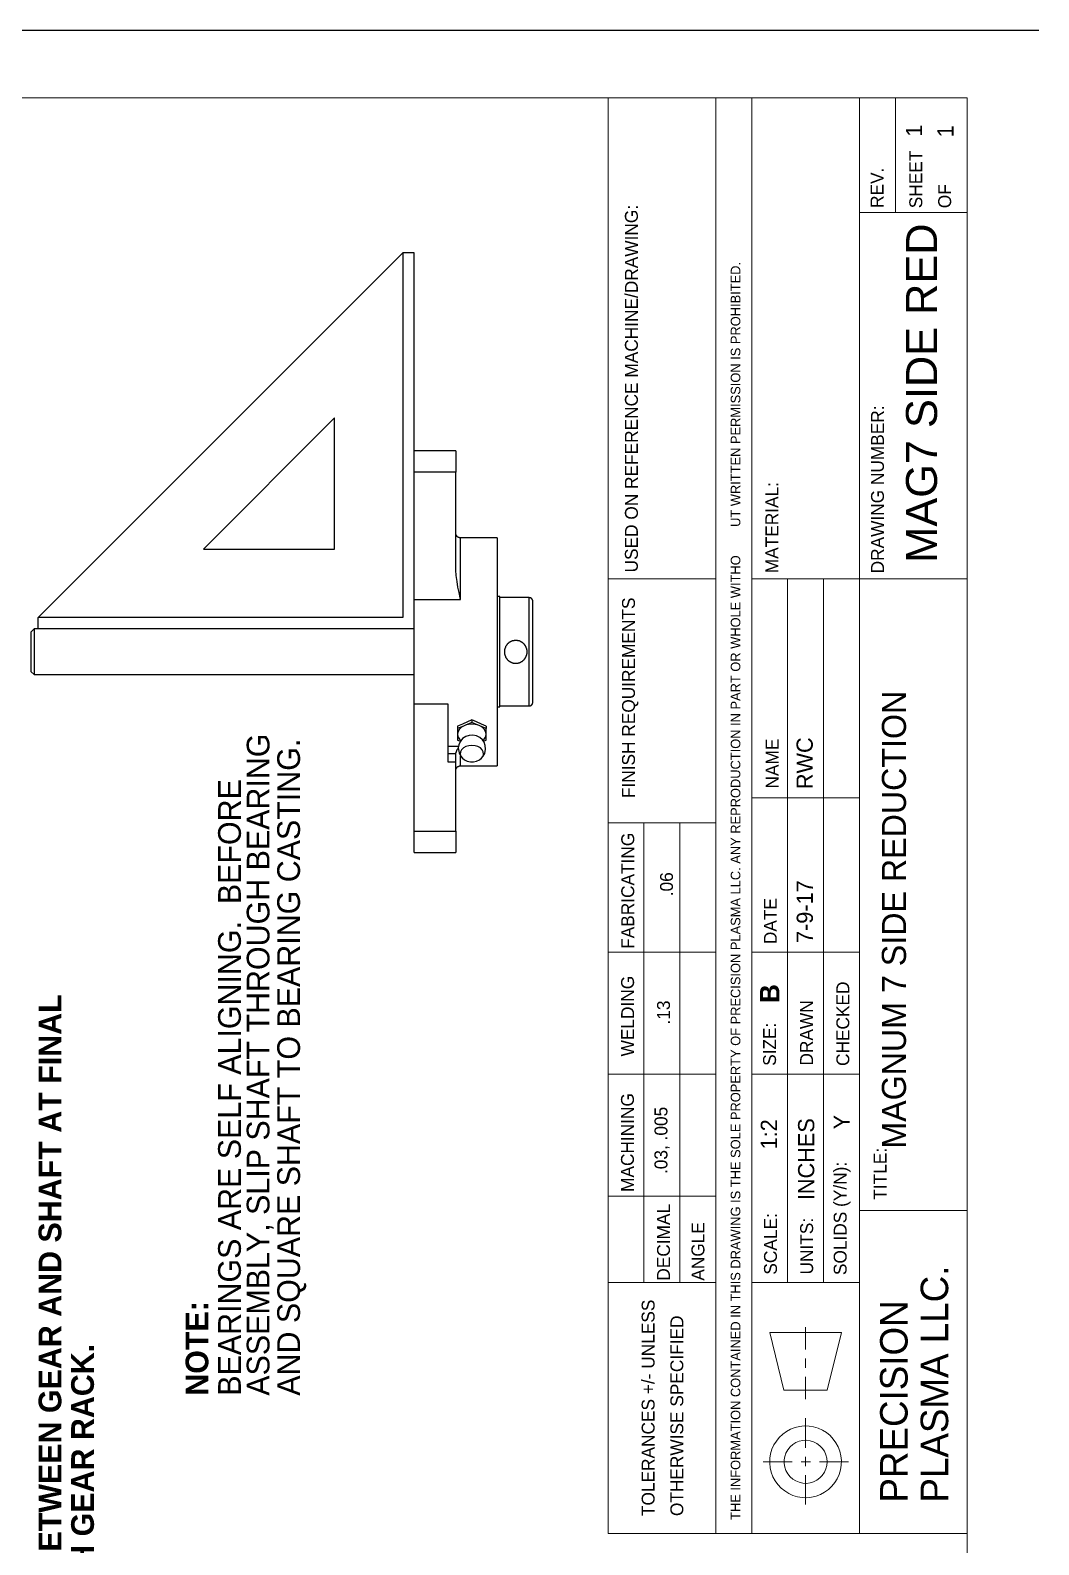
# Model space of a CAD drawing. Header units: inches. Extents: x 0 to 11, y 0.3 to 17.
# Drawn here: x 5.47 to 11, y 8.69 to 17 of the extents above; entities that cross this region are included whole.
import ezdxf

# ---------------------------------------------------------------- set-up
doc = ezdxf.new("R2010")
doc.units = ezdxf.units.IN
doc.header["$MEASUREMENT"] = 0
doc.layers.add('Layer 1', color=7, linetype='Continuous')

msp = doc.modelspace()

# ---------------------------------------------------------------- linework, layer by layer
at = {"layer": 'Layer 1', "color": 7, "lineweight": 25, "true_color": 0xffffff}
for points in [[(0, 17), (11, 17)], [(7.5142, 15.7792), (5.5142, 13.7792)], [(7.5142, 15.7792), (7.5142, 13.7792)], [(7.5767, 15.7792), (7.5142, 15.7792)], [(7.5767, 14.6725), (7.5767, 15.7792)], [(7.1392, 14.1542), (7.1392, 14.8742), (6.42, 14.1542), (7.1392, 14.1542)], [(7.805, 14.6933), (7.5767, 14.6933)], [(7.5767, 14.5758), (7.5767, 14.6725)], [(7.805, 14.6933), (7.805, 14.5758)], [(7.805, 14.5758), (7.5767, 14.5758)], [(7.5767, 13.8792), (7.5767, 14.5758)], [(7.805, 14.0383), (7.805, 14.5758)], [(7.83, 14.2167), (7.8233, 14.2167), (7.8225, 14.2175), (7.8208, 14.2175), (7.8208, 14.2183), (7.8192, 14.2183), (7.8183, 14.2192), (7.8175, 14.2192), (7.8167, 14.22), (7.8158, 14.22), (7.8158, 14.2208), (7.815, 14.2208), (7.8142, 14.2217), (7.8133, 14.2217), (7.8133, 14.2225), (7.8125, 14.2225), (7.8125, 14.2233), (7.8117, 14.2233), (7.8117, 14.2242), (7.8108, 14.2242), (7.8108, 14.225), (7.81, 14.225), (7.81, 14.2258), (7.8092, 14.2267), (7.8092, 14.2275), (7.8083, 14.2275), (7.8083, 14.2283), (7.8075, 14.2292), (7.8075, 14.23), (7.8067, 14.2308), (7.8067, 14.2325), (7.8058, 14.2325), (7.8058, 14.2342), (7.805, 14.235), (7.805, 14.2417)], [(8.0317, 14.2167), (7.83, 14.2167)], [(7.83, 13.8792), (7.83, 14.2167)], [(8.0317, 14.2167), (8.0317, 12.9667)], [(7.83, 13.8792), (7.8217, 13.9158), (7.8158, 13.9458), (7.8108, 13.9767), (7.8067, 14.01), (7.805, 14.0383)], [(7.5767, 13.3042), (7.5767, 13.8792), (7.83, 13.8792)], [(8.045, 13.895), (8.0317, 13.895)], [(8.045, 13.2892), (8.045, 13.895)], [(8.2067, 13.8892), (8.045, 13.8892)], [(8.2067, 13.595), (8.2067, 13.8892)], [(8.2267, 13.8692), (8.2258, 13.8692), (8.2258, 13.8742), (8.225, 13.8742), (8.225, 13.8767), (8.2242, 13.8767), (8.2242, 13.8783), (8.2233, 13.8783), (8.2233, 13.88), (8.2225, 13.88), (8.2225, 13.8808), (8.2217, 13.8808), (8.2217, 13.8817), (8.2208, 13.8817), (8.2208, 13.8825), (8.22, 13.8825), (8.22, 13.8833), (8.2192, 13.8833), (8.2192, 13.8842), (8.2183, 13.8842), (8.2183, 13.885), (8.2175, 13.885), (8.2175, 13.8858), (8.2158, 13.8858), (8.2158, 13.8867), (8.2142, 13.8867), (8.2142, 13.8875), (8.2117, 13.8875), (8.2117, 13.8883), (8.2067, 13.8883), (8.2067, 13.8892)], [(8.2267, 13.315), (8.2267, 13.8692)], [(5.5142, 13.7167), (5.4917, 13.7167), (5.4767, 13.7017)], [(5.4917, 13.7167), (5.4917, 13.4667)], [(7.5142, 13.7792), (5.5142, 13.7792)], [(7.5767, 13.7167), (5.5142, 13.7167), (5.5142, 13.7792)], [(5.4767, 13.4817), (5.4767, 13.7017)], [(8.1958, 13.5917), (8.195, 13.5917), (8.195, 13.6008), (8.1942, 13.6017), (8.1942, 13.605), (8.1933, 13.6058), (8.1933, 13.6083), (8.1925, 13.6092), (8.1925, 13.6108), (8.1917, 13.6117), (8.1917, 13.6133), (8.1908, 13.6133), (8.1908, 13.615), (8.19, 13.6158), (8.19, 13.6175), (8.1892, 13.6183), (8.1883, 13.6192), (8.1883, 13.6208), (8.1875, 13.6217), (8.1867, 13.6225), (8.1867, 13.6233), (8.1858, 13.6242), (8.1858, 13.625), (8.185, 13.625), (8.185, 13.6258), (8.1842, 13.6267), (8.1842, 13.6275), (8.1833, 13.6275), (8.1833, 13.6283), (8.1825, 13.6292), (8.1825, 13.63), (8.1817, 13.63), (8.1808, 13.6308), (8.1808, 13.6317), (8.18, 13.6317), (8.18, 13.6325), (8.1775, 13.635), (8.1775, 13.6358), (8.1767, 13.6358), (8.1758, 13.6367), (8.175, 13.6375), (8.1742, 13.6383), (8.1733, 13.6383), (8.1733, 13.6392), (8.1725, 13.6392), (8.1717, 13.64), (8.1717, 13.6408), (8.1708, 13.6408), (8.17, 13.6417), (8.1692, 13.6417), (8.1692, 13.6425), (8.1683, 13.6425), (8.1675, 13.6433), (8.1667, 13.6433), (8.1667, 13.6442), (8.1658, 13.6442), (8.165, 13.645), (8.1642, 13.645), (8.1633, 13.6458), (8.1625, 13.6467), (8.1608, 13.6467), (8.1592, 13.6483), (8.1575, 13.6483), (8.1567, 13.6492), (8.155, 13.6492), (8.155, 13.65), (8.1533, 13.65), (8.1525, 13.6508), (8.1508, 13.6508), (8.15, 13.6517), (8.1475, 13.6517), (8.1467, 13.6525), (8.1433, 13.6525), (8.1425, 13.6533), (8.1333, 13.6533), (8.1333, 13.6542), (8.1325, 13.6533), (8.1233, 13.6533), (8.1225, 13.6525), (8.1192, 13.6525), (8.1183, 13.6517), (8.1158, 13.6517), (8.115, 13.6508), (8.1133, 13.6508), (8.1125, 13.65), (8.1108, 13.65), (8.1108, 13.6492), (8.1092, 13.6492), (8.1083, 13.6483), (8.1067, 13.6483), (8.105, 13.6467), (8.1033, 13.6467), (8.1025, 13.6458), (8.1017, 13.645), (8.1008, 13.645), (8.1, 13.6442), (8.0992, 13.6442), (8.0992, 13.6433), (8.0983, 13.6433), (8.0975, 13.6425), (8.0967, 13.6425), (8.0967, 13.6417), (8.0958, 13.6417), (8.095, 13.6408), (8.0942, 13.6408), (8.0942, 13.64), (8.0933, 13.6392), (8.0925, 13.6392), (8.0925, 13.6383), (8.0917, 13.6383), (8.0908, 13.6375), (8.09, 13.6367), (8.0892, 13.6358), (8.0883, 13.6358), (8.0883, 13.635), (8.0858, 13.6325), (8.0858, 13.6317), (8.085, 13.6317), (8.085, 13.6308), (8.0842, 13.63), (8.0833, 13.63), (8.0833, 13.6292), (8.0825, 13.6283), (8.0825, 13.6275), (8.0817, 13.6275), (8.0817, 13.6267), (8.0808, 13.6258), (8.0808, 13.625), (8.08, 13.625), (8.08, 13.6242), (8.0792, 13.6233), (8.0792, 13.6225), (8.0775, 13.6208), (8.0775, 13.6192), (8.0767, 13.6183), (8.0758, 13.6175), (8.0758, 13.6158), (8.075, 13.615), (8.075, 13.6133), (8.0742, 13.6133), (8.0742, 13.6117), (8.0733, 13.6108), (8.0733, 13.6092), (8.0725, 13.6083), (8.0725, 13.6058), (8.0717, 13.605), (8.0717, 13.6017), (8.0708, 13.6008), (8.0708, 13.5917)], [(8.0708, 13.5917), (8.0708, 13.5817), (8.0717, 13.5808), (8.0717, 13.5775), (8.0725, 13.5767), (8.0725, 13.5742), (8.0733, 13.5733), (8.0733, 13.5717), (8.0742, 13.5708), (8.0742, 13.5692), (8.075, 13.5692), (8.075, 13.5675), (8.0758, 13.5667), (8.0758, 13.565), (8.0775, 13.5633), (8.0775, 13.5617), (8.0783, 13.5608), (8.0792, 13.56), (8.0792, 13.5592), (8.08, 13.5583), (8.08, 13.5575), (8.0808, 13.5575), (8.0808, 13.5567), (8.0817, 13.5558), (8.0817, 13.555), (8.0825, 13.555), (8.0825, 13.5542), (8.0833, 13.5533), (8.0833, 13.5525), (8.0842, 13.5525), (8.085, 13.5517), (8.085, 13.5508), (8.0858, 13.5508), (8.0858, 13.55), (8.0883, 13.5475), (8.0883, 13.5467), (8.0892, 13.5467), (8.0917, 13.5442), (8.0925, 13.5442), (8.0925, 13.5433), (8.0933, 13.5433), (8.0942, 13.5425), (8.0942, 13.5417), (8.095, 13.5417), (8.0958, 13.5408), (8.0967, 13.5408), (8.0967, 13.54), (8.0975, 13.54), (8.0983, 13.5392), (8.0992, 13.5392), (8.0992, 13.5383), (8.1, 13.5383), (8.1008, 13.5375), (8.1017, 13.5375), (8.1025, 13.5367), (8.1033, 13.5358), (8.105, 13.5358), (8.1058, 13.535), (8.1067, 13.5342), (8.1083, 13.5342), (8.1092, 13.5333), (8.1108, 13.5333), (8.1108, 13.5325), (8.1125, 13.5325), (8.1133, 13.5317), (8.115, 13.5317), (8.1158, 13.5308), (8.1183, 13.5308), (8.1192, 13.53), (8.1225, 13.53), (8.1233, 13.5292), (8.1425, 13.5292), (8.1433, 13.53), (8.1467, 13.53), (8.1475, 13.5308), (8.15, 13.5308), (8.1508, 13.5317), (8.1525, 13.5317), (8.1533, 13.5325), (8.155, 13.5325), (8.155, 13.5333), (8.1567, 13.5333), (8.1575, 13.5342), (8.1592, 13.5342), (8.16, 13.535), (8.1608, 13.5358), (8.1625, 13.5358), (8.1642, 13.5375), (8.165, 13.5375), (8.1658, 13.5383), (8.1667, 13.5383), (8.1667, 13.5392), (8.1675, 13.5392), (8.1683, 13.54), (8.1692, 13.54), (8.1692, 13.5408), (8.17, 13.5408), (8.1708, 13.5417), (8.1717, 13.5417), (8.1717, 13.5425), (8.1725, 13.5433), (8.1733, 13.5433), (8.1733, 13.5442), (8.1742, 13.5442), (8.1767, 13.5467), (8.1775, 13.5467), (8.1775, 13.5475), (8.18, 13.55), (8.18, 13.5508), (8.1808, 13.5508), (8.1808, 13.5517), (8.1817, 13.5525), (8.1825, 13.5525), (8.1825, 13.5533), (8.1833, 13.5542), (8.1833, 13.555), (8.1842, 13.555), (8.1842, 13.5558), (8.185, 13.5567), (8.185, 13.5575), (8.1858, 13.5575), (8.1858, 13.5583), (8.1867, 13.5592), (8.1867, 13.56), (8.1875, 13.5608), (8.1883, 13.5617), (8.1883, 13.5633), (8.19, 13.565), (8.19, 13.5667), (8.1908, 13.5675), (8.1908, 13.5692), (8.1917, 13.5692), (8.1917, 13.5708), (8.1925, 13.5717), (8.1925, 13.5733), (8.1933, 13.5742), (8.1933, 13.5767), (8.1942, 13.5775), (8.1942, 13.5808), (8.195, 13.5817), (8.195, 13.5908), (8.1958, 13.5917)], [(8.2067, 13.295), (8.2067, 13.595)], [(5.4767, 13.4817), (5.4917, 13.4667)], [(5.4917, 13.4667), (7.5767, 13.4667)], [(7.7617, 13.3042), (7.5767, 13.3042)], [(7.5767, 12.6083), (7.5767, 13.3042)], [(7.7617, 12.9867), (7.7617, 13.3042)], [(8.0317, 13.2892), (8.045, 13.2892)], [(8.045, 13.295), (8.2067, 13.295)], [(8.2067, 13.295), (8.2117, 13.295), (8.2117, 13.2958), (8.2142, 13.2958), (8.2142, 13.2967), (8.2158, 13.2967), (8.2158, 13.2975), (8.2175, 13.2975), (8.2175, 13.2983), (8.2183, 13.2983), (8.2183, 13.2992), (8.2192, 13.2992), (8.2192, 13.3), (8.22, 13.3), (8.22, 13.3008), (8.2208, 13.3008), (8.2208, 13.3017), (8.2217, 13.3017), (8.2217, 13.3025), (8.2225, 13.3025), (8.2225, 13.3033), (8.2233, 13.3033), (8.2233, 13.305), (8.2242, 13.305), (8.2242, 13.3067), (8.225, 13.3067), (8.225, 13.3092), (8.2258, 13.3092), (8.2258, 13.3142), (8.2267, 13.315)], [(7.9708, 13.1833), (7.945, 13.195), (7.9183, 13.2067), (7.8925, 13.2183), (7.8408, 13.195), (7.8142, 13.1833)], [(7.8925, 13.2183), (7.8925, 13.2033), (7.8575, 13.1892)], [(7.85, 13.1858), (7.8142, 13.1717)], [(7.85, 13.1858), (7.8358, 13.1775), (7.825, 13.1675), (7.8175, 13.155), (7.8142, 13.1425)], [(7.8142, 13.1833), (7.8142, 13.1717)], [(7.8142, 13.1717), (7.8142, 13.1425)], [(7.8142, 13.1425), (7.8142, 13.1358)], [(7.8142, 13.1358), (7.8175, 13.1233), (7.825, 13.1117), (7.8325, 13.1042)], [(7.8142, 13.1358), (7.8142, 13.1075)], [(7.9433, 13.0058), (7.955, 13.0192), (7.9625, 13.0333), (7.9675, 13.0583), (7.9658, 13.0783), (7.9592, 13.095), (7.95, 13.1092), (7.9358, 13.1217), (7.9175, 13.1308), (7.8975, 13.1342), (7.8783, 13.1333), (7.8592, 13.1275), (7.8417, 13.1158), (7.8275, 13.0983), (7.8208, 13.0817), (7.8175, 13.0642), (7.8217, 13.0367), (7.8292, 13.0208), (7.8417, 13.0058)], [(7.8575, 13.1892), (7.8533, 13.1875), (7.85, 13.1858)], [(7.8925, 13.195), (7.8742, 13.1933), (7.8575, 13.1892)], [(7.9275, 13.1892), (7.8925, 13.2033)], [(7.9275, 13.1892), (7.9108, 13.1933), (7.8925, 13.195)], [(7.9358, 13.1858), (7.9317, 13.1875), (7.9275, 13.1892)], [(7.9708, 13.1833), (7.9708, 13.1717), (7.9358, 13.1858)], [(7.9708, 13.1425), (7.9675, 13.155), (7.96, 13.1675), (7.9492, 13.1775), (7.9358, 13.1858)], [(7.9525, 13.105), (7.96, 13.1117), (7.9675, 13.1233), (7.9708, 13.1358)], [(7.955, 13.1008), (7.9708, 13.1075), (7.9708, 13.1358)], [(7.9708, 13.1425), (7.9708, 13.1717)], [(7.9708, 13.1358), (7.9708, 13.1425)], [(7.8192, 13.0717), (7.7617, 13.0717)], [(7.8175, 13.0625), (7.8142, 13.0583), (7.81, 13.0533), (7.8075, 13.0483), (7.8058, 13.0425), (7.805, 13.0375)], [(7.8142, 13.1075), (7.83, 13.1008)], [(7.8925, 13.0783), (7.875, 13.0767), (7.8592, 13.0725), (7.8458, 13.0642), (7.8358, 13.0542), (7.83, 13.0425), (7.8283, 13.03), (7.8325, 13.0183), (7.84, 13.0075), (7.8525, 12.9983), (7.8667, 12.9917), (7.8842, 12.9883), (7.9017, 12.9883), (7.9183, 12.9917), (7.9333, 12.9983), (7.945, 13.0075), (7.9533, 13.0183), (7.9567, 13.03), (7.955, 13.0425), (7.9492, 13.0542), (7.9392, 13.0642), (7.9258, 13.0725), (7.91, 13.0767), (7.8925, 13.0783)], [(7.7617, 13.0333), (7.805, 13.0333)], [(7.805, 12.9867), (7.7617, 12.9867)], [(7.805, 13.0333), (7.805, 13.0375)], [(7.805, 12.9867), (7.805, 13.0333)], [(7.805, 12.6083), (7.805, 12.9867)], [(7.805, 12.9417), (7.805, 12.9475), (7.8058, 12.9483), (7.8058, 12.95), (7.8067, 12.95), (7.8067, 12.9517), (7.8075, 12.9525), (7.8075, 12.9533), (7.8083, 12.9542), (7.8083, 12.955), (7.8092, 12.955), (7.8092, 12.9558), (7.81, 12.9567), (7.81, 12.9575), (7.8108, 12.9575), (7.8108, 12.9583), (7.8117, 12.9583), (7.8117, 12.9592), (7.8125, 12.9592), (7.8125, 12.96), (7.8133, 12.96), (7.8133, 12.9608), (7.8142, 12.9608), (7.815, 12.9617), (7.8158, 12.9617), (7.8158, 12.9625), (7.8167, 12.9625), (7.8175, 12.9633), (7.8183, 12.9633), (7.8192, 12.9642), (7.8208, 12.9642), (7.8208, 12.965), (7.8225, 12.965), (7.8233, 12.9658), (7.8292, 12.9658), (7.83, 12.9667)], [(7.83, 12.9667), (7.83, 13.0192)], [(7.83, 12.9667), (8.0317, 12.9667)], [(7.5767, 12.6083), (7.805, 12.6083)], [(7.5767, 12.49), (7.5767, 12.6083)], [(7.805, 12.6083), (7.805, 12.49)], [(7.5767, 12.49), (7.805, 12.49)]]:
    msp.add_lwpolyline(points, dxfattribs=at)
at = {"layer": 'Layer 1', "color": 7, "lineweight": 18, "true_color": 0xffffff}
for points in [[(10.6075, 16.6292), (0.3075, 16.6292)], [(8.6392, 16.6292), (8.6392, 8.7558)], [(9.2292, 16.6292), (9.2292, 8.7558)], [(9.4267, 16.6292), (9.4267, 8.7558)], [(10.0167, 16.6292), (10.0167, 8.7558)], [(10.2142, 16.6292), (10.2142, 16)], [(10.6075, 16.6292), (10.6075, 0.3292)], [(10.0167, 16), (10.6075, 16)], [(8.6392, 13.9917), (9.2292, 13.9917)], [(9.4267, 13.9917), (10.6075, 13.9917)], [(9.6233, 10.1333), (9.6233, 13.9917)], [(9.82, 10.1333), (9.82, 13.9917)], [(9.4267, 12.7908), (10.0167, 12.7908)], [(8.6392, 12.6533), (9.2292, 12.6533)], [(8.8358, 10.1333), (8.8358, 12.6533)], [(9.0325, 10.1333), (9.0325, 12.6533)], [(8.6392, 11.9442), (9.2292, 11.9442)], [(9.4267, 11.9442), (10.0167, 11.9442)], [(8.6392, 11.275), (9.2292, 11.275)], [(9.4267, 11.275), (10.0167, 11.275)], [(8.6392, 10.6058), (9.2292, 10.6058)], [(10.0167, 10.5275), (10.6075, 10.5275)], [(8.6392, 10.1333), (9.2292, 10.1333)], [(9.4267, 10.1333), (10.0167, 10.1333)], [(9.7217, 9.765), (9.7217, 9.8875)], [(9.525, 9.8575), (9.6033, 9.5425)], [(9.525, 9.8575), (9.9183, 9.8575)], [(9.9183, 9.8575), (9.84, 9.5425)], [(9.7217, 9.665), (9.7217, 9.715)], [(9.7217, 9.4933), (9.7217, 9.615)], [(9.6033, 9.5425), (9.84, 9.5425)], [(9.7217, 9.2258), (9.7217, 9.3883)], [(9.6642, 9.3375), (9.64, 9.3283), (9.6175, 9.3158), (9.5967, 9.3008), (9.5775, 9.2833), (9.5617, 9.2633), (9.5475, 9.2417), (9.5375, 9.2183), (9.53, 9.1933), (9.5258, 9.1683), (9.525, 9.1425), (9.5275, 9.1167), (9.5333, 9.0917), (9.5425, 9.0675), (9.555, 9.045), (9.57, 9.0242), (9.5875, 9.005), (9.6075, 8.9892), (9.6292, 8.975), (9.6525, 8.965), (9.6775, 8.9575), (9.7025, 8.9533), (9.7283, 8.9525), (9.7542, 8.955), (9.7792, 8.9608), (9.8033, 8.97), (9.8258, 8.9825), (9.8467, 8.9975), (9.8658, 9.015), (9.8817, 9.035), (9.8958, 9.0567), (9.9058, 9.08), (9.9133, 9.105), (9.9175, 9.13), (9.9183, 9.1558), (9.9158, 9.1817), (9.91, 9.2067), (9.9008, 9.2308), (9.8883, 9.2533), (9.8733, 9.2742), (9.8558, 9.2933), (9.8358, 9.3092), (9.8142, 9.3233), (9.7908, 9.3333), (9.7658, 9.3408), (9.7408, 9.345), (9.715, 9.3458), (9.6892, 9.3433), (9.6642, 9.3375)], [(9.6875, 9.2625), (9.6683, 9.255), (9.6517, 9.2442), (9.6367, 9.2308), (9.6242, 9.215), (9.6142, 9.1975), (9.6075, 9.1792), (9.6042, 9.1592), (9.6042, 9.1392), (9.6075, 9.1192), (9.6142, 9.1008), (9.6242, 9.0833), (9.6367, 9.0675), (9.6517, 9.0542), (9.6683, 9.0442), (9.6867, 9.0367), (9.7067, 9.0317), (9.7267, 9.0308), (9.7467, 9.0333), (9.7658, 9.0392), (9.7833, 9.0483), (9.8, 9.0608), (9.8133, 9.075), (9.825, 9.0917), (9.8333, 9.11), (9.8383, 9.1292), (9.84, 9.1492), (9.8383, 9.1692), (9.8333, 9.1883), (9.825, 9.2067), (9.8133, 9.2233), (9.8, 9.2375), (9.7833, 9.25), (9.7658, 9.2592), (9.7467, 9.265), (9.7267, 9.2675), (9.7067, 9.2667), (9.6875, 9.2625)], [(9.49, 9.1492), (9.6483, 9.1492)], [(9.6983, 9.1492), (9.7483, 9.1492)], [(9.7217, 9.1258), (9.7217, 9.1758)], [(9.7983, 9.1492), (9.9575, 9.1492)], [(9.7217, 8.9142), (9.7217, 9.0758)], [(8.6392, 8.7558), (10.6075, 8.7558)]]:
    msp.add_lwpolyline(points, dxfattribs=at)

# ---------------------------------------------------------------- texts
at = {"layer": 'Layer 1', "color": 7, "true_color": 0xffffff, "attachment_point": 7, "rotation": 90}
for s, insert, char_height in [('\\fCentury Gothic|b0|i0|c0|p34;\\W1;1', (10.3608, 16.4167), 0.088967), ('\\fCentury Gothic|b0|i0|c0|p34;\\W1;1', (10.5333, 16.4133), 0.088967), ('\\fCentury Gothic|b0|i0|c0|p34;\\W1; ', (10.1583, 16.3992), 0.088967), ('\\fCentury Gothic|b0|i0|c0|p34;\\W1;SHEET', (10.3625, 16.0242), 0.070833), ('\\fCentury Gothic|b0|i0|c0|p34;\\W1;REV.', (10.1492, 16.0258), 0.070833), ('\\fCentury Gothic|b0|i0|c0|p34;\\W1;OF', (10.5208, 16.0242), 0.070833), ('\\fCentury Gothic|b0|i0|c0|p34;\\W1;USED ON REFERENCE MACHINE/DRAWING:', (8.8033, 14.0267), 0.070833), ('\\fArial,Bold|b0|i0|c0|p34;\\W1;MAG7 SIDE RED', (10.445, 14.08), 0.17), ('\\fCentury Gothic|b0|i0|c0|p34;\\W1;UT WRITTEN PERMISSION IS PROHIBITED.', (9.365, 14.2767), 0.0527), ('\\fCentury Gothic|b0|i0|c0|p34;\\W1;DRAWING NUMBER:', (10.1525, 14.0217), 0.070833), ('\\fCentury Gothic|b0|i0|c0|p34;\\W1;    ', (9.5717, 14.6067), 0.088967), ('\\fCentury Gothic|b0|i0|c0|p34;\\W1;MATERIAL:', (9.5725, 14.0225), 0.070833), ('\\fCentury Gothic|b0|i0|c0|p34;\\W1;THE INFORMATION CONTAINED IN THIS DRAWING IS THE SOLE PROPERTY OF PRECISION PLASMA LLC. ANY REPRODUCTION IN PART OR WHOLE WITHO', (9.365, 8.8308), 0.0527), ('\\fCentury Gothic|b0|i0|c0|p34;\\W1;FINISH REQUIREMENTS', (8.8058, 12.7892), 0.070833), ('\\fCentury Gothic|b0|i0|c0|p34;\\W1;MAGNUM 7 SIDE REDUCTION', (10.2742, 10.8667), 0.132033), ('\\fCentury Gothic|b1|i0|c0|p34;\\W1; ', (9.0775, 13.2642), 0.150733), ('\\fCentury Gothic|b0|i0|c0|p34;\\W1;ASSEMBLY, SLIP SHAFT THROUGH BEARING ', (6.8058, 9.5117), 0.124667), ('\\fCentury Gothic|b0|i0|c0|p34;\\W1;AND SQUARE SHAFT TO BEARING CASTING.', (6.9842, 9.5117), 0.124667), ('\\fCentury Gothic|b0|i0|c0|p34;\\W1;NAME', (9.5742, 12.8417), 0.070833), ('\\fCentury Gothic|b0|i0|c0|p34;\\W1;RWC', (9.7625, 12.8383), 0.088967), ('\\fCentury Gothic|b0|i0|c0|p34;\\W1;BEARINGS ARE SELF ALIGNING.  BEFORE ', (6.6275, 9.5117), 0.124667), ('\\fCentury Gothic|b0|i0|c0|p34;\\W1;FABRICATING', (8.7833, 11.9625), 0.070833), ('\\fCentury Gothic|b0|i0|c0|p34;\\W1;.06', (8.9958, 12.2508), 0.070833), ('\\fCentury Gothic|b0|i0|c0|p34;\\W1;7-9-17', (9.7633, 11.9942), 0.088967), ('\\fCentury Gothic|b0|i0|c0|p34;\\W1;DATE', (9.5642, 11.9883), 0.070833), ('\\fCentury Gothic|b0|i0|c0|p34;\\W1; ', (10.5067, 12.1475), 0.132033), ('\\fCentury Gothic|b0|i0|c0|p34;\\W1;WELDING', (8.7825, 11.3725), 0.070833), ('\\fCentury Gothic|b1|i0|c0|p34;\\W1;B', (9.5783, 11.6658), 0.106533), ('\\fCentury Gothic|b0|i0|c0|p34;\\W1;CHECKED', (9.9625, 11.32), 0.070833), ('\\fCentury Gothic|b1|i0|c0|p34;\\W1;SPROCKETS AND SHAFT.  ALSO APPLY BETWEEN GEAR AND SHAFT AT FINAL ', (5.6433, 5.2392), 0.124667), ('\\fCentury Gothic|b0|i0|c0|p34;\\W1;.13', (8.9792, 11.5475), 0.070833), ('\\fCentury Gothic|b0|i0|c0|p34;\\W1;DRAWN', (9.7625, 11.3225), 0.070833), ('\\fCentury Gothic|b0|i0|c0|p34;\\W1;SIZE:', (9.5608, 11.3208), 0.070833), ('\\fCentury Gothic|b0|i0|c0|p34;\\W1;MACHINING', (8.7817, 10.6292), 0.070833), ('\\fCentury Gothic|b0|i0|c0|p34;\\W1;.03, .005', (8.9775, 10.7275), 0.070833), ('\\fCentury Gothic|b0|i0|c0|p34;\\W1;Y', (9.9642, 10.9725), 0.088967), ('\\fCentury Gothic|b0|i0|c0|p34;\\W1;1:2', (9.565, 10.8625), 0.088967), ('\\fCentury Gothic|b0|i0|c0|p34;\\W1;INCHES', (9.7708, 10.5842), 0.088967), ('\\fCentury Gothic|b0|i0|c0|p34;\\W1;TITLE:', (10.1658, 10.5867), 0.070833), ('\\fCentury Gothic|b0|i0|c0|p34;\\W1;SOLIDS (Y/N):', (9.9683, 10.1733), 0.070833), ('\\fCentury Gothic|b0|i0|c0|p34;\\W1;DECIMAL', (8.9792, 10.1425), 0.070833), ('\\fCentury Gothic|b0|i0|c0|p34;\\W1;SCALE: ', (9.5658, 10.1758), 0.070833), ('\\fCentury Gothic|b0|i0|c0|p34;\\W1;UNITS:', (9.7642, 10.1766), 0.070833), ('\\fCentury Gothic|b0|i0|c0|p34;\\W1;ANGLE', (9.1683, 10.1425), 0.070833), ('\\fCentury Gothic|b0|i0|c0|p34;\\W1;PLASMA LLC.', (10.5058, 8.9258), 0.150733), ('\\fCentury Gothic|b1|i0|c0|p34;\\W1;NOTE:', (6.4492, 9.5117), 0.124667), ('\\fCentury Gothic|b0|i0|c0|p34;\\W1;TOLERANCES +/- UNLESS', (8.895, 8.8517), 0.070833), ('\\fCentury Gothic|b0|i0|c0|p34;\\W1;PRECISION ', (10.2833, 8.9258), 0.150733), ('\\fCentury Gothic|b0|i0|c0|p34;\\W1;OTHERWISE SPECIFIED', (9.0525, 8.8517), 0.070833), ('\\fCentury Gothic|b1|i0|c0|p34;\\W1;ASSEMBLY ONCE GEAR IS ALIGNED WITH GEAR RACK.', (5.8217, 5.2392), 0.124667)]:
    msp.add_mtext(s, dxfattribs=dict(at, insert=insert, char_height=char_height))

doc.saveas('drawing.dxf')
